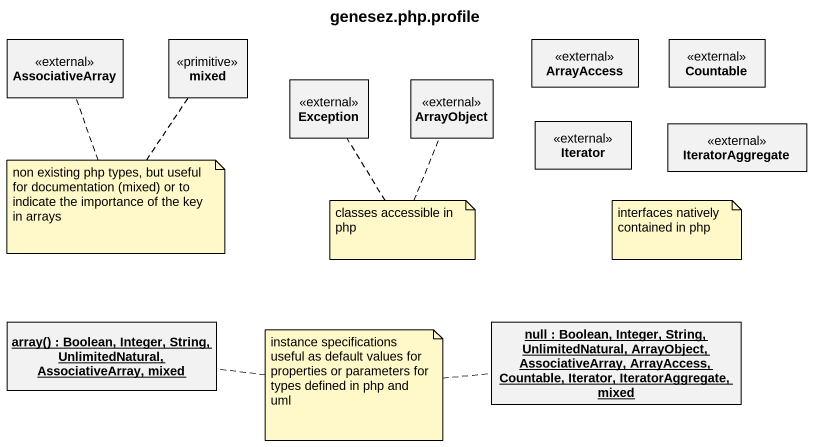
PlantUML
@startuml
title genesez.php.profile
hide circle
hide empty members
class AssociativeArray <<external>>
class mixed <<primitive>>
interface ArrayAccess <<external>>
interface Countable <<external>>
class "Exception" as Exception_ <<external>>
class ArrayObject <<external>>
interface Iterator <<external>>
interface IteratorAggregate <<external>>
object "array() : Boolean, Integer, String, UnlimitedNatural, AssociativeArray, mixed" as array
object "null : Boolean, Integer, String, UnlimitedNatural, ArrayObject, AssociativeArray, ArrayAccess, Countable, Iterator, IteratorAggregate, mixed" as null
note as N1
  non existing php types, but useful for documentation (mixed) or to indicate the importance of the key in arrays
end note
N1 .. mixed
N1 .. AssociativeArray
note as N2
  classes accessible in php
end note
N2 .. ArrayObject
N2 .. Exception_
note as N3
  interfaces natively contained in php
end note
note as N4
  instance specifications useful as default values for properties or parameters for types defined in php and uml
end note
N4 .. null
N4 .. array
@enduml
